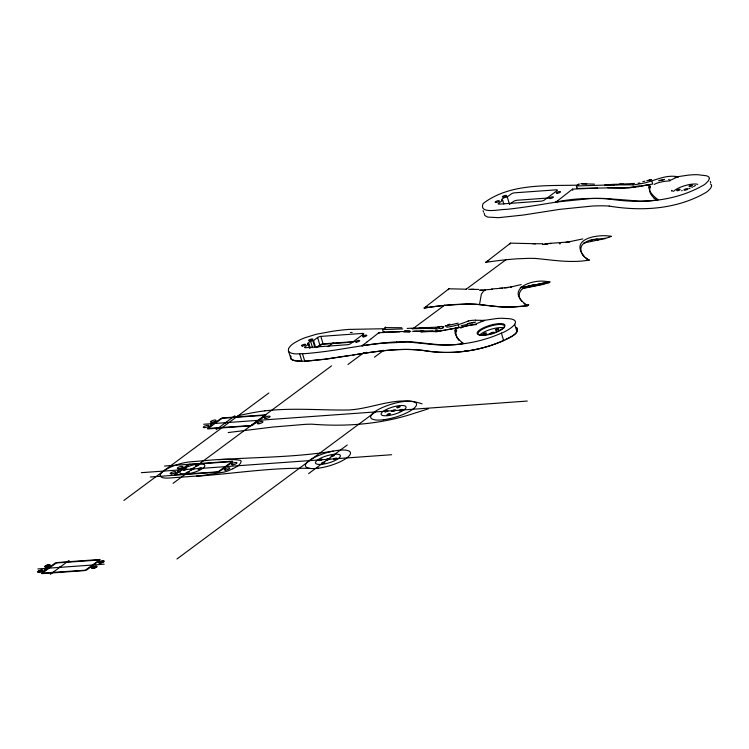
<?xml version="1.0" encoding="UTF-8"?>
<svg xmlns="http://www.w3.org/2000/svg" width="749" height="749" viewBox="0 0 749 749"><rect width="100%" height="100%" fill="white"/><g stroke="black" fill="none" stroke-linecap="round" stroke-linejoin="round"><path stroke-width="1.12" d="M486.092 305.283L479.529 304.525L481.335 294.179L483.573 291.043L485.783 289.76L492.402 289.283M709.312 178.487L708.966 179.694A36.476 10.364 -16.7 0 1 707.899 181.389L705.661 183.627A20.991 5.964 -16.7 0 1 703.433 185.218L698.489 187.924A47.627 13.529 -16.7 0 1 695.961 189.132C668.258 202.314 636.762 203.55 606.933 198.654M711.55 185.921L711.044 187.447A37.085 10.533 -16.7 0 1 710.127 188.832L707.899 191.07A20.991 5.964 -16.7 0 1 705.661 192.652L700.727 195.358A47.627 13.529 -16.7 0 1 698.199 196.575C670.495 209.748 638.991 210.993 609.171 206.097M484.21 213.193L484.809 215.487L487.58 217.07L498.478 217.678L523.139 215.057L556.591 209.842A175.538 49.855 -16.7 0 1 560.018 209.327L592.187 206.05A114.953 32.647 -16.7 0 1 609.227 206.069M401.792 327.734L385.557 327.613M466.384 289.208L448.941 288.786L448.333 289.704M532.605 243.678L535.451 243.743L510.546 243.125L509.938 244.043M503.749 340.486C507.944 338.183 520.892 333.679 516.398 327.36M501.54 333.043C506.287 331.629 524.394 321.021 510.106 318.802A70.312 19.97 -16.7 0 0 508.983 318.653L501.69 318.259A41.766 11.862 -16.7 0 0 496.718 318.522L481.785 320.741M505.266 339.784C509.32 337.509 520.349 333.427 516.66 327.519M385.398 327.828L384.883 328.455M578.762 184.694C580.718 182.522 575.784 185.733 576.515 186.585A80.574 65.238 49.2 0 0 576.992 188.467L630.143 187.484M528.7 304.693L527.652 305.714L525.732 305.966M498.712 323.634A14.484 4.11 -16.7 0 0 479.529 330.066A14.484 4.11 -16.7 0 0 483.161 334.99L483.414 334.972A14.474 4.11 -16.7 0 0 502.682 328.465A14.474 4.11 -16.7 0 0 498.712 323.634L498.525 324.523M383.965 331.442L383.235 332.05L382.655 329.551L402.765 328.942M576.955 188.467L577.451 188.055M399.676 331.844L378.769 332.715L371.251 338.754M597.562 188.074L572.489 189.132L557.574 200.816M632.942 184.928A37.497 9.54 -21.1 0 0 639.665 183.87C652.772 182.232 664.4 173.946 678.257 176.848C674.802 177.298 669.859 182.054 668.632 179.348M366.804 342.181L362.039 345.729M446.75 327.238C454.381 326.246 461.29 323.84 468.331 321.012M308.972 343.894L304.909 346.909A2.434 0.693 -16.7 0 0 305.573 347.723L347.433 344.718A2.434 0.693 -16.7 0 0 350.663 343.622L363.359 334.213A2.434 0.693 -16.7 0 0 362.694 333.408L320.834 336.404A2.434 0.693 -16.7 0 0 317.595 337.499L313.531 340.514C311.781 339.934 304.609 344.596 308.972 343.894L310.245 348.145M502.691 200.311L498.619 203.325A2.434 0.693 -16.7 0 0 499.293 204.14L541.153 201.135A2.434 0.693 -16.7 0 0 544.383 200.039L557.078 190.639A2.434 0.693 -16.7 0 0 556.413 189.825L514.554 192.821A2.434 0.693 -16.7 0 0 511.314 193.916L507.251 196.931C505.472 196.407 498.647 200.676 502.691 200.311L503.805 204.028M316.584 347.349L319.832 344.943A2.434 0.693 -16.7 0 1 323.062 343.847L354.464 341.6M509.741 204.177L510.5 203.616M511.005 203.241L514.16 200.994L516.782 200.264L548.83 197.97M211.92 425.142L207.782 428.203A2.022 0.571 -16.7 0 0 208.334 428.887L250.194 425.881A2.022 0.571 -16.7 0 0 252.89 424.973L265.586 415.564A2.022 0.571 -16.7 0 0 265.034 414.89L223.174 417.886A2.022 0.571 -16.7 0 0 220.478 418.794L216.339 421.865M317.979 346.89L322.285 344.297L353.022 342.078M216.133 429.645L234.896 415.732M328.006 346.712L333.642 342.546M123.866 500.454L268.844 392.991M178.796 471.467L174.657 474.538A2.022 0.571 -16.7 0 0 175.219 475.212M183.215 468.191L187.353 465.129A2.022 0.571 -16.7 0 1 190.049 464.221M50.305 574.324L69.077 560.421M173.075 483.339L331.507 365.905M347.967 364.482L363.799 352.742M374.472 357.179L383.825 350.242M412.83 328.745L444.644 305.171M466.168 289.217L506.399 259.397M550.197 281.896L548.727 282.991L530.105 286.717A61.633 17.508 -16.7 0 1 526.444 287.391C520.115 287.607 516.707 296.098 521.351 300.611M176.942 558.997L375.352 411.941M308.625 473.611L347.274 444.972M582.965 254.95C570.429 237.62 600.258 234.016 611.147 236.347C603.376 240.429 593.751 237.302 586.027 241.993C576.973 246.215 580.962 256.71 589.257 260.053C571.45 263.274 553.595 260.146 535.853 258.48A107.35 30.484 -16.7 0 0 527.717 258.377L517.587 258.789A164.911 46.841 -16.7 0 0 485.708 262.384L510.546 243.125M384.855 327.819L385.66 327.379M695.428 185.499L693.537 186.604M236.918 466.515L237.536 466.131A8.005 2.275 -16.7 0 0 238.603 465.344L238.978 464.979A27.385 7.78 -16.7 0 0 240.644 462.938L241.141 461.328A13.707 3.895 -16.7 0 0 240.186 460.27C223.998 457.957 207.398 460.663 191.164 461.749A20.794 5.908 -16.7 0 0 163.479 471.084A20.794 5.908 -16.7 0 0 169.199 478.031L201.884 475.643L224.307 472.039A13.707 3.895 -16.7 0 0 228.632 470.606L232.836 468.734M485.736 262.365L487.814 261.176M524.122 287.822L532.183 285.088L543.999 284.227L527.905 287.494M691.898 187.409L692.46 187.147M384.621 328.727L349.043 329.401A103.549 29.408 -16.7 0 0 332.753 331.236L316.284 334.26L305.208 337.649A24.445 6.938 -16.7 0 0 299.226 340.205L294.423 342.873A27.011 7.668 -16.7 0 0 290.678 345.71L288.552 348.463L288.412 350.935A30.718 8.726 -16.7 0 0 296.117 353.921L306.013 353.565A183.14 52.018 -16.7 0 0 322.388 351.815L323.662 351.665A228.979 65.032 -16.7 0 0 336.207 349.905L361.776 345.804A169.218 48.058 -16.7 0 1 381.953 343.267L408.055 342.003L436.517 344.812A99.729 28.322 -16.7 0 0 443.193 345.046A103.512 29.398 -16.7 0 0 449.456 344.943C467.301 344.268 485.09 340.411 501.409 333.099L503.637 340.542C478.433 351.787 449.906 355.035 422.745 350.401C399.376 347.63 375.867 351.412 352.807 355.045M475.709 320.216L484.537 320.432L475.194 324.214A60.828 17.274 -16.7 0 0 467.985 325.581L455.57 328.315M503.637 340.542C478.986 351.403 451.179 354.998 424.58 350.635C402.147 347.592 379.481 350.944 357.282 354.305M557.696 201.322L555.758 202.146C583.799 195.92 612.205 198.888 640.367 201.266M690.11 188.186L688.846 188.673M448.941 288.786L424.121 308.026A164.911 46.841 -16.7 0 1 455.991 304.44L468.874 304.019L479.529 304.525M488.816 260.821L488.151 261.064M427.202 306.481L426.518 306.8M362.891 353.416L366.813 352.32M646.771 180.743L651.649 179.545M648.812 180.237L650.928 179.723M582.816 238.912L568.107 242.011L545.562 243.697M521.201 284.573L510.35 287.092L511.745 286.848L499.293 288.431L502.457 288.131M644.767 181.23L642.764 181.689M458.163 323.119L448.033 325.487M461.356 325.712L467.704 324.308M590.764 241.562L584.501 242.845M590.924 241.524L597.646 240.083M664.55 179.563L661.807 180.144M471.758 322.95L473.593 322.557M537.585 284.348L526.884 286.493M472.263 322.688L473.752 322.37M469.913 323.334L467.179 323.914M597.337 239.081L594.547 239.661M534.795 284.938L531.088 285.697M538.512 284.152C541.995 283.422 545.487 282.719 548.998 282.101C535.048 277.654 502.008 288.552 527.652 305.714L512.044 307.024A103.409 29.37 -16.7 0 1 503.721 307.043L492.505 306.126M537.22 284.423L541.302 283.571A92.829 26.365 -16.7 0 1 549.541 282.008M526.959 287.691L527.427 287.588M664.513 179.414L663.062 179.713A65.818 18.697 -16.7 0 1 659.392 180.443M681.553 190.742L682.208 190.602M598.114 239.98L597.58 240.092M597.758 240.054L605.604 238.557M526.481 287.794L522.502 288.58M641.078 186.183L644.608 185.471M442.949 330.459L455.767 328.081L456.572 330.552L455.055 330.805M447.499 329.738L449.728 329.279M660.44 180.425L658.633 180.781M640.479 186.304L638.345 186.707M442.022 330.646L440.646 330.861M450.261 329.176L459.034 327.613L458.248 325.132M592.693 240.036L590.858 240.392M634.843 187.241L649.486 184.497A36.926 15.167 15.7 0 0 658.249 199.777M585.503 242.648L583.883 242.957M644.917 185.406L652.754 184.029L651.967 181.558M445.964 330.037L440.852 330.833M530.161 285.884L528.335 286.23A58.356 16.572 -16.7 0 1 520.33 287.504M675.092 177.41L678.257 176.848M439.935 331.049L439.27 331.161M443.268 327.903L442.762 327.996M445.093 325.984L447.752 325.543L445.655 325.89M355.054 354.67L327.163 358.94L305.33 361.233L323.296 359.426M350.541 355.419L324.607 359.267M648.99 187.184L650.282 186.969L649.486 184.497M333.174 451.123C295.359 457.386 256.907 457.105 218.764 459.643M426.387 306.828L424.121 308.026L427.529 307.521A169.761 48.217 -16.7 0 1 445.421 305.32L466.131 304.038A107.35 30.484 -16.7 0 1 474.248 304.141L474.969 304.188M520.396 287.494L522.1 287.26A57.317 16.281 -16.7 0 0 525.339 286.755M589.257 260.053L586.888 259.07M525.498 304.703L524.656 303.869M228.164 432.557L272.964 427.033L305.171 424.355A126.759 35.999 -16.7 0 1 311.902 424.177C346.871 426.977 382.28 424.074 415.695 412.821A117.518 33.377 -16.7 0 0 428.531 408.711M436.152 331.62L416.285 331.283M566.122 242.245L569.371 241.861L568.107 242.011M504.517 287.906L507.766 287.522L506.502 287.672M440.861 328.259L438.699 328.465M264.884 410.873C292.466 407.634 320.263 410.34 347.929 410.012C372.721 409.048 397.326 395.023 422.108 403.889M524.777 306.079L519.254 306.622M437.837 326.836L441.985 326.395M634.366 187.278L633.308 187.362M437.903 330.852L420.919 332.088M440.496 330.871L437.603 331.039M639.918 182.99L638.157 183.14M196.425 476.205C234.222 473.668 271.906 467.245 309.871 468.387M499.798 288.384L491.569 288.992M633.083 184.834L610.323 184.928M441.901 326.91L443.848 326.77M216.161 421.921C214.251 421.341 207.426 425.788 211.883 425.095M203.681 424.252L527.277 401.052M164.555 466.047L231.909 461.215A2.022 0.571 -16.7 0 1 232.471 461.89L219.775 471.299A2.022 0.571 -16.7 0 1 217.079 472.207L150.287 477.001M183.037 468.256C181.127 467.666 174.33 472.113 178.758 471.421M141.299 472.675L391.652 454.727M37.853 568.94L104.195 564.184M518.364 306.687L513.168 306.987M634.543 183.411L626.969 183.88M439.176 327.491L435.675 327.716M438.97 327.116L407.128 328.408M559.278 243.79L560.439 243.725M422.857 330.683L420.666 330.796M396.68 341.89L393.319 342.087A164.462 46.71 -16.7 0 0 361.992 345.776M626.323 183.908L605.576 184.713M547.472 243.64L551.152 243.462L550.309 243.5M429.523 328.053L424.627 328.268M576.374 185.967L607.832 184.984M383.235 332.05L410.845 331.32M302.53 353.828L304.768 361.261L305.283 361.233L295.2 360.981L291.089 359.071L288.412 350.935M547.06 244.361L542.566 244.52M483.948 290.078L484.706 290.05M424.252 328.277L419.852 328.427M544.795 243.734L548.296 243.603M480.455 290.2L485.371 290.022M482.45 290.135L479.463 290.228M614.667 184.816L613.571 184.844M512.335 307.015L501.362 306.95M613.206 184.853L610.688 184.919M422.717 331.058L412.587 331.292M422.857 331.058L432.866 331.039M437.407 331.049L435.581 331.067M609.611 184.947L610.285 185.087M422.005 328.53L411.978 328.764M422.099 328.53L424.543 328.483M608.188 184.975L609.386 185.106M609.255 184.956L609.986 185.097M640.769 201.256L647.445 200.966A67.27 19.109 -16.7 0 0 657.07 199.992M607.121 185.003L604.64 185.04M607.551 185.143L608.778 185.125M436.536 328.558L434.832 328.577M607.776 187.709L624.104 188.383M414.057 331.292L416.219 331.283M542.941 243.753L534.945 243.734M578.425 185.143C546.498 185.967 509.797 183.159 483.114 203.522C478.386 214.823 500.557 209.008 505.95 209.411C522.184 207.782 538.259 205.001 554.354 202.399A175.538 49.855 -16.7 0 1 557.78 201.884L589.959 198.607A114.953 32.647 -16.7 0 1 606.99 198.625M426.041 328.474L434.766 328.577M478.78 289.442L468.687 289.283M580.784 183.786L594.444 184.114M582.123 183.795L583.499 183.814M584.117 183.833L584.772 183.842M586.71 183.889L585.409 183.861M470.999 289.339L473.845 289.414L473.34 289.395M391.736 331.433L392.467 331.451M409.478 330.899L404.591 330.702M409.712 332.182L403.72 331.938M411.07 341.787C428.447 343.407 445.898 346.768 463.359 343.557L461.356 342.424M475.334 304.206L491.859 306.041M500.641 306.903L490.576 305.882M487.056 305.414L488.02 305.536M488.975 305.667L489.93 305.798M657.079 199.983L654.195 198.326M672.153 190.808L671.731 190.33L672.022 191.276M587.328 259.004L585.287 257.394M524.487 303.738L523.991 303.336M584.407 256.579L583.883 256.036M653.297 197.296L653.165 197.156A34.491 14.596 10.8 0 1 650.404 187.007M653.465 197.474L653.98 198.101M583.64 255.765L583.181 255.222M522.034 301.435L521.566 300.892M457.779 338.37L455.177 333.408M710.333 181.427L710.698 182.672M507.251 196.931L509.489 204.365M483.114 210.694L483.545 212.126M514.685 324.27L516.922 331.704M362.694 333.408L363.331 335.533M320.834 336.404L323.062 343.847M317.595 337.499L319.832 344.943M313.531 340.514L315.451 346.89M312.773 340.57L314.692 346.946M310.62 341.291L312.53 347.667M308.214 343.95L309.487 348.201M299.684 353.931L301.913 361.374L292.719 360.213L291.089 359.071L290.443 357.601L290.781 355.906L290.64 358.378M572.76 190.386L572.489 189.132M378.975 333.651L378.769 332.715M528.625 304.759A81.388 23.116 -16.7 0 1 526.098 305.058M479.472 335.318A13.81 3.923 -16.7 0 1 490.885 329.317A13.81 3.923 -16.7 0 1 503.88 327.903M466.412 351.103A36.626 10.402 -16.7 0 1 464.82 350.916M236.937 466.515A27.385 7.78 -16.7 0 1 232.817 468.734M237.91 415.835A93.325 26.505 -16.7 0 1 264.949 410.817M460.719 328.09A30.54 10.683 5.1 0 1 476.551 324.617M385.332 327.135A28.64 0.749 -41.9 0 1 385.323 327.407M449.924 324.195A45.38 8.642 -18.7 0 1 447.602 324.72M442.097 328.483A30.765 8.707 -22.8 0 1 440.272 328.717M437.744 329.008A44.313 10.514 -19.9 0 1 435.646 329.045M425.366 328.221A113.839 16.235 -11.6 0 1 426.855 328.221M350.373 332.5A119.728 0.955 -0.7 0 1 352.227 332.481M422.801 331.489A106.433 2.163 0.1 0 1 421.069 331.526M468.237 320.947A31.046 12.555 8.6 0 1 475.643 320.132M480.924 321.078A86.921 24.689 -16.7 0 1 484.547 320.422M455.345 333.436A38.658 16.515 13.3 0 1 455.692 328.062M459.1 340.495A34.8 14.727 10.7 0 1 456.675 330.581M441.283 330.431A50.024 14.268 -22.9 0 1 440.403 330.599M438.942 331.395A39.8 11.301 -22.8 0 1 435.946 331.816M419.243 328.062A89.683 15.149 -11.7 0 1 423.662 328.277M442.884 326.62A107.725 9.054 -6.7 0 1 442.79 327.669M371.027 338.848A17.583 0.805 -37.6 0 1 366.879 342.059M362.029 345.729A10.252 2.912 -16.7 0 1 364.463 344.718M490.951 333.829A2.022 0.571 -16.7 0 1 490.604 333.099A2.022 0.571 -16.7 0 1 493.282 332.238A2.022 0.571 -16.7 0 1 493.797 332.912M493.282 333.211A2.022 0.571 -16.7 0 1 491.962 333.679M396.652 341.909A106.798 30.334 -16.7 0 1 411.079 341.778M463.556 343.529A35.016 14.437 15.5 0 1 457.939 338.379M468.172 323.474A61.034 18.088 -17.1 0 1 475.624 322.089M609.34 236.665A92.829 26.365 -16.7 0 1 611.147 236.347M654.223 184.432A29.951 10.467 5.1 0 1 670.093 180.865M631.781 187.194A63.468 13.267 -17.6 0 1 630.677 187.222M633.982 186.941A42.113 9.409 -18.8 0 1 632.062 187.063M639.309 185.864A31.084 7.949 -21.2 0 1 635.424 186.501M557.696 200.685A21.262 1.311 -37.7 0 1 555.917 201.987M635.133 186.96A44.097 12.574 -22.9 0 1 624.469 188.139M613 184.469A89.693 15.158 -11.7 0 1 617.419 184.685M619.676 184.067A102.538 9.353 -7.1 0 1 623.87 184.235M710.38 183.936A24.221 6.881 -16.7 0 1 711.625 185.902M709.397 178.459A24.221 6.881 -16.7 0 0 706.288 175.753L697.703 174.695A42.974 12.209 -16.7 0 0 687.769 175.21L679.249 176.464A95.863 27.226 -16.7 0 0 675.504 177.157M673.473 191.398A13.81 3.923 -16.7 0 1 685.166 185.574A13.81 3.923 -16.7 0 1 697.722 184.357M685.485 190.143A2.022 0.571 -16.7 0 1 684.268 189.553A2.022 0.571 -16.7 0 1 687.498 188.673A2.022 0.571 -16.7 0 1 686.281 189.928M58.656 567.62L60.725 567.059L58.675 567.592M191.36 469.267L193.429 468.696L191.36 469.267M224.485 422.942L226.544 422.37L224.494 422.904M42.29 573.088L85.311 570.214L99.43 560.009L56.409 562.939L42.29 573.088M44.5 569.633L46.054 569.783L41.85 572.901A2.163 0.618 -16.7 0 0 42.44 573.622L84.3 570.626A2.163 0.618 -16.7 0 0 87.174 569.652L99.87 560.243A2.163 0.618 -16.7 0 0 99.28 559.522L57.42 562.527A2.163 0.618 -16.7 0 0 54.546 563.491L50.333 566.609L47.899 567.087L44.519 569.596M174.994 474.726L218.015 471.851L232.134 461.618L189.113 464.577L175.013 474.688M208.119 428.4L251.13 425.526L265.249 415.283L222.238 418.251L208.119 428.4M318.288 468.2A23.462 6.666 -16.7 0 0 350.429 452.574A23.462 6.666 -16.7 0 0 315.132 457.096A23.462 6.666 -16.7 0 0 318.288 468.2M225.646 470.063A2.968 0.843 -16.7 0 0 229.84 468.106A2.968 0.843 -16.7 0 0 225.477 468.593A2.968 0.843 -16.7 0 0 225.646 470.063M232.78 464.773A2.968 0.843 -16.7 0 0 236.974 462.826A2.968 0.843 -16.7 0 0 232.611 463.303A2.968 0.843 -16.7 0 0 232.78 464.773M171.736 473.92A2.968 0.843 -16.7 0 0 175.856 471.954A2.968 0.843 -16.7 0 0 171.427 472.488A2.968 0.843 -16.7 0 0 171.736 473.92M186.117 474.051A12.995 3.689 -16.7 0 0 204.889 465.606A12.995 3.689 -16.7 0 0 186.173 467.385A12.995 3.689 -16.7 0 0 186.117 474.051M191.416 469.801A2.022 0.571 -16.7 0 0 194.337 468.481A2.022 0.571 -16.7 0 0 191.426 468.762A2.022 0.571 -16.7 0 0 191.416 469.801M186.679 473.302A1.751 0.496 -16.7 0 0 189.216 472.16A1.751 0.496 -16.7 0 0 186.688 472.404A1.751 0.496 -16.7 0 0 186.679 473.302M198.953 469.164A1.751 0.496 -16.7 0 0 201.481 468.022A1.751 0.496 -16.7 0 0 198.953 468.265A1.751 0.496 -16.7 0 0 198.953 469.164M326.967 460.083A2.022 0.571 -16.7 0 0 329.897 458.762A2.022 0.571 -16.7 0 0 326.976 459.043A2.022 0.571 -16.7 0 0 326.967 460.083M319.701 460.504A1.751 0.496 -16.7 0 0 322.239 459.362A1.751 0.496 -16.7 0 0 319.711 459.605A1.751 0.496 -16.7 0 0 319.701 460.504M334.503 459.446A1.751 0.496 -16.7 0 0 337.041 458.304A1.751 0.496 -16.7 0 0 334.513 458.547A1.751 0.496 -16.7 0 0 334.503 459.446M321.677 464.333A12.995 3.689 -16.7 0 0 340.439 455.879A12.995 3.689 -16.7 0 0 321.733 457.667A12.995 3.689 -16.7 0 0 321.677 464.333M322.229 463.584A1.751 0.496 -16.7 0 0 324.766 462.442A1.751 0.496 -16.7 0 0 322.239 462.685A1.751 0.496 -16.7 0 0 322.229 463.584M331.966 456.366A1.751 0.496 -16.7 0 0 334.503 455.223A1.751 0.496 -16.7 0 0 331.976 455.467A1.751 0.496 -16.7 0 0 331.966 456.366M184.142 470.222A1.751 0.496 -16.7 0 0 186.679 469.08A1.751 0.496 -16.7 0 0 184.151 469.323A1.751 0.496 -16.7 0 0 184.142 470.222M196.416 466.084A1.751 0.496 -16.7 0 0 198.953 464.942A1.751 0.496 -16.7 0 0 196.425 465.185A1.751 0.496 -16.7 0 0 196.416 466.084M178.871 468.64A2.968 0.843 -16.7 0 0 182.99 466.674A2.968 0.843 -16.7 0 0 178.562 467.207A2.968 0.843 -16.7 0 0 178.871 468.64M397.616 407.709A1.751 0.496 -16.7 0 0 400.153 406.567A1.751 0.496 -16.7 0 0 397.625 406.81A1.751 0.496 -16.7 0 0 397.616 407.709M387.888 414.918A1.751 0.496 -16.7 0 0 390.416 413.776A1.751 0.496 -16.7 0 0 387.888 414.019A1.751 0.496 -16.7 0 0 387.888 414.918M387.327 415.667A12.995 3.689 -16.7 0 0 406.089 407.222A12.995 3.689 -16.7 0 0 387.383 409.001A12.995 3.689 -16.7 0 0 387.327 415.667M400.153 410.78A1.751 0.496 -16.7 0 0 402.69 409.637A1.751 0.496 -16.7 0 0 400.163 409.881A1.751 0.496 -16.7 0 0 400.153 410.78M385.351 411.847A1.751 0.496 -16.7 0 0 387.888 410.705A1.751 0.496 -16.7 0 0 385.361 410.948A1.751 0.496 -16.7 0 0 385.351 411.847M392.626 411.416A2.022 0.571 -16.7 0 0 395.547 410.106A2.022 0.571 -16.7 0 0 392.635 410.377A2.022 0.571 -16.7 0 0 392.626 411.416M383.497 419.74A23.884 6.788 -16.7 0 0 416.51 403.88A23.884 6.788 -16.7 0 0 380.792 408.28A23.884 6.788 -16.7 0 0 383.497 419.74M211.986 422.314A2.968 0.843 -16.7 0 0 216.105 420.339A2.968 0.843 -16.7 0 0 211.677 420.882A2.968 0.843 -16.7 0 0 211.986 422.314M204.861 427.595A2.968 0.843 -16.7 0 0 208.98 425.629A2.968 0.843 -16.7 0 0 204.543 426.162A2.968 0.843 -16.7 0 0 204.861 427.595M265.895 418.448A2.968 0.843 -16.7 0 0 270.089 416.491A2.968 0.843 -16.7 0 0 265.726 416.978A2.968 0.843 -16.7 0 0 265.895 418.448M258.77 423.737A2.968 0.843 -16.7 0 0 262.965 421.781A2.968 0.843 -16.7 0 0 258.592 422.258A2.968 0.843 -16.7 0 0 258.77 423.737M92.942 568.425A2.968 0.843 -16.7 0 0 97.136 566.469A2.968 0.843 -16.7 0 0 92.773 566.946A2.968 0.843 -16.7 0 0 92.942 568.425M100.076 563.136A2.968 0.843 -16.7 0 0 104.27 561.179A2.968 0.843 -16.7 0 0 99.907 561.666A2.968 0.843 -16.7 0 0 100.076 563.136M39.032 572.283A2.968 0.843 -16.7 0 0 43.152 570.317A2.968 0.843 -16.7 0 0 38.723 570.85A2.968 0.843 -16.7 0 0 39.032 572.283M46.166 567.002A2.968 0.843 -16.7 0 0 50.286 565.027A2.968 0.843 -16.7 0 0 45.858 565.57A2.968 0.843 -16.7 0 0 46.166 567.002M39.351 572.002A2.228 0.637 -16.7 0 0 42.44 570.523A2.228 0.637 -16.7 0 0 39.126 570.925A2.228 0.637 -16.7 0 0 39.351 572.002M46.475 566.712A2.228 0.637 -16.7 0 0 49.574 565.242A2.228 0.637 -16.7 0 0 46.251 565.635A2.228 0.637 -16.7 0 0 46.475 566.712M93.325 568.126A2.228 0.637 -16.7 0 0 96.424 566.656A2.228 0.637 -16.7 0 0 93.101 567.059A2.228 0.637 -16.7 0 0 93.325 568.126M100.46 562.845A2.228 0.637 -16.7 0 0 103.559 561.366A2.228 0.637 -16.7 0 0 100.235 561.769A2.228 0.637 -16.7 0 0 100.46 562.845M302.502 346.001A2.228 0.637 -16.7 0 0 305.714 344.559A2.228 0.637 -16.7 0 0 302.512 344.858A2.228 0.637 -16.7 0 0 302.502 346.001M309.637 340.72A2.228 0.637 -16.7 0 0 312.848 339.269A2.228 0.637 -16.7 0 0 309.646 339.578A2.228 0.637 -16.7 0 0 309.637 340.72M356.487 342.134A2.228 0.637 -16.7 0 0 359.698 340.683A2.228 0.637 -16.7 0 0 356.496 340.992A2.228 0.637 -16.7 0 0 356.487 342.134M363.611 336.844A2.228 0.637 -16.7 0 0 366.832 335.402A2.228 0.637 -16.7 0 0 363.621 335.702A2.228 0.637 -16.7 0 0 363.611 336.844M483.92 334.241A1.751 0.496 -16.7 0 0 486.447 333.099A1.751 0.496 -16.7 0 0 483.929 333.342A1.751 0.496 -16.7 0 0 483.92 334.241M496.184 330.103A1.751 0.496 -16.7 0 0 498.722 328.961A1.751 0.496 -16.7 0 0 496.194 329.204A1.751 0.496 -16.7 0 0 496.184 330.103M484.566 335.28A13.81 3.923 -16.7 0 0 504.508 326.311A13.81 3.923 -16.7 0 0 484.622 328.202A13.81 3.923 -16.7 0 0 484.566 335.28M496.222 202.427A2.228 0.637 -16.7 0 0 499.433 200.975A2.228 0.637 -16.7 0 0 496.231 201.275A2.228 0.637 -16.7 0 0 496.222 202.427M503.347 197.137A2.228 0.637 -16.7 0 0 506.567 195.686A2.228 0.637 -16.7 0 0 503.356 195.995A2.228 0.637 -16.7 0 0 503.347 197.137M550.197 198.551A2.228 0.637 -16.7 0 0 553.417 197.099A2.228 0.637 -16.7 0 0 550.215 197.408A2.228 0.637 -16.7 0 0 550.197 198.551M557.331 193.27A2.228 0.637 -16.7 0 0 560.552 191.819A2.228 0.637 -16.7 0 0 557.34 192.118A2.228 0.637 -16.7 0 0 557.331 193.27M677.358 190.677A1.751 0.496 -16.7 0 0 680.139 189.628A1.751 0.496 -16.7 0 0 677.957 189.628A1.751 0.496 -16.7 0 0 677.358 190.677M689.632 186.538A1.751 0.496 -16.7 0 0 692.404 185.49A1.751 0.496 -16.7 0 0 690.222 185.49A1.751 0.496 -16.7 0 0 689.632 186.538"/></g></svg>
